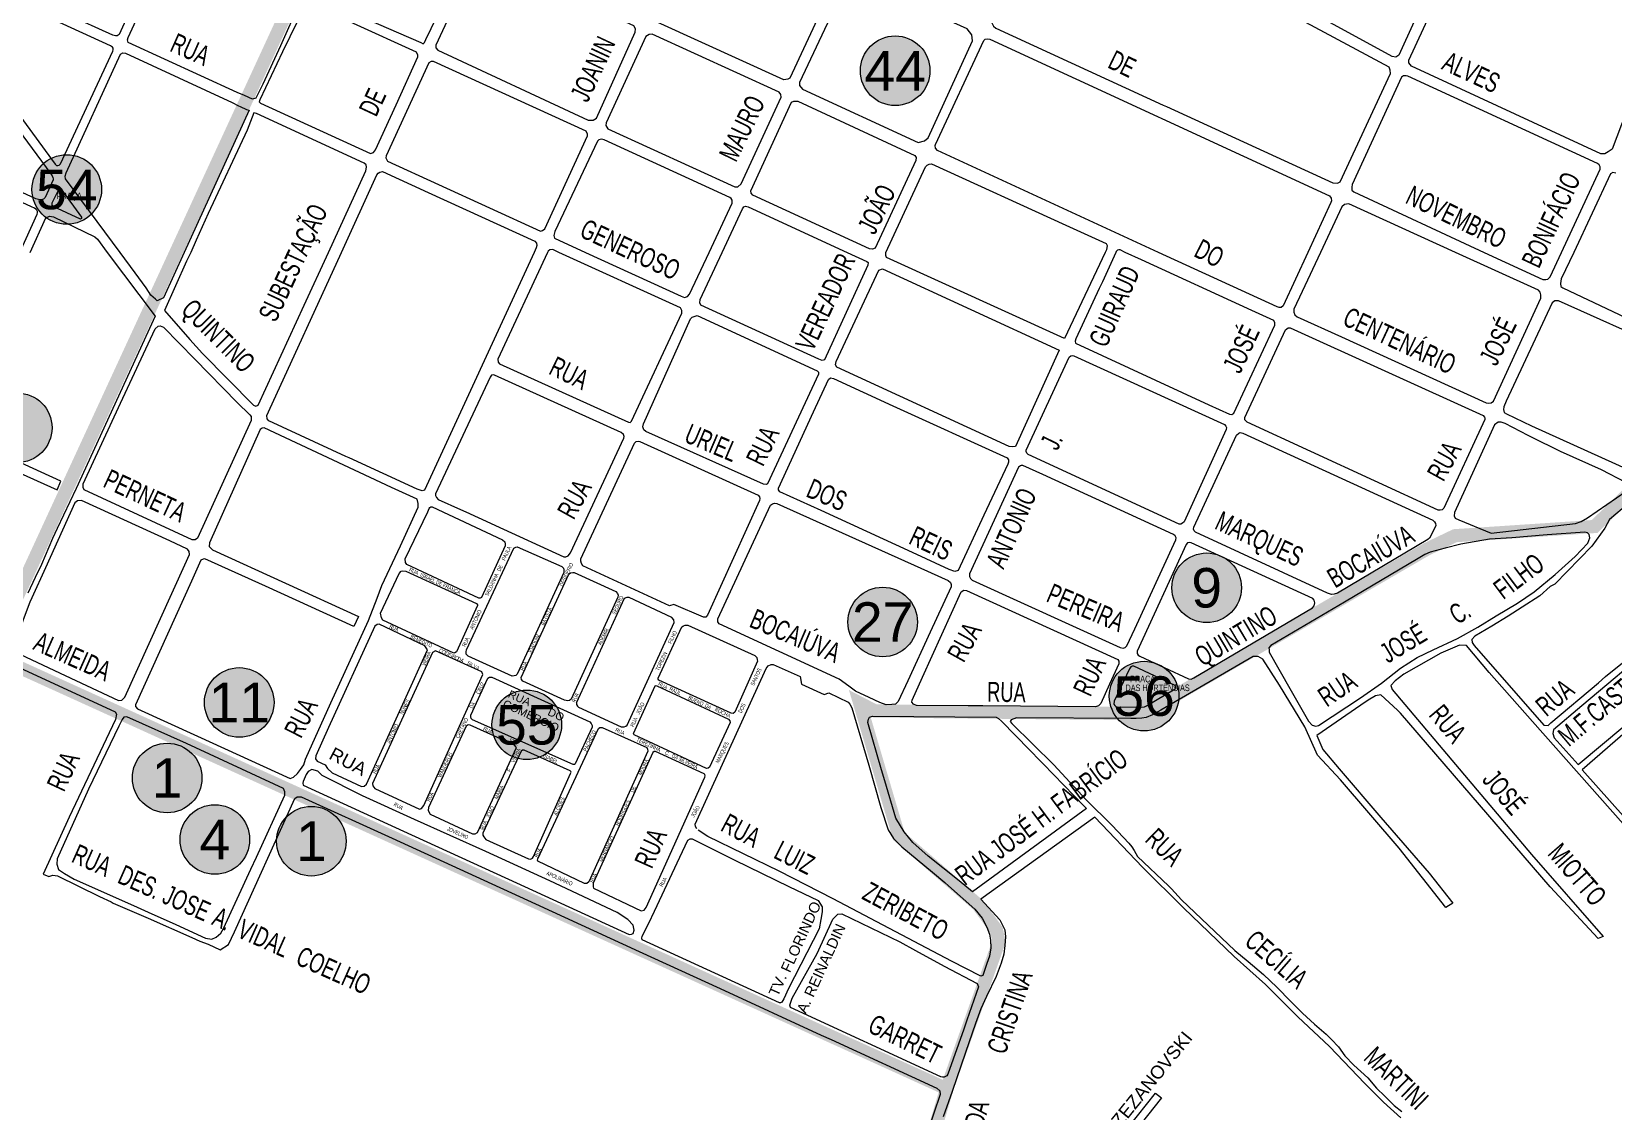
# Model space of a CAD drawing. Header units: millimetres. Extents: x 617885 to 663705, y 7172943 to 7234736.
# Drawn here: x 648214 to 649414, y 7182148 to 7182967 of the extents above; entities that cross this region are included whole.
import ezdxf
from ezdxf.enums import TextEntityAlignment as Align

# ---------------------------------------------------------------- set-up
doc = ezdxf.new("R2010")
doc.units = ezdxf.units.MM
for name, color, linetype in [('BAIRROS', 12, 'Continuous'), ('CMEI', 51, 'Continuous'), ('Equipamentos Públicos', 171, 'Continuous'), ('Escolas Municipais', 21, 'Continuous')]:
    doc.layers.add(name, color=color, linetype=linetype)
doc.layers.add('TOP_VIAS 10.000', color=7, linetype='Continuous', lineweight=9)
doc.layers.add('VIAS', color=7, linetype='Continuous', lineweight=5)
doc.styles.add('LDUP', font='LDUP.SHX')
doc.styles.get("Standard").update_dxf_attribs({"font": 'arial.ttf'})

msp = doc.modelspace()

# ---------------------------------------------------------------- hatches: boundary and pattern name
at = {"layer": 'CMEI', "true_color": 0xffff99}
h = msp.add_hatch(color=51, dxfattribs=at)
edge = h.paths.add_edge_path()
edge.add_arc((648202.9, 7182666.9), 26.4, 0, 360)
at = {"layer": 'Equipamentos Públicos', "true_color": 0xb3b3ff}
h = msp.add_hatch(color=151, dxfattribs=at)
edge = h.paths.add_edge_path()
edge.add_arc((648869.2, 7182937.8), 26.4, 0, 360)
h = msp.add_hatch(color=151, dxfattribs=at)
edge = h.paths.add_edge_path()
edge.add_arc((648240.5, 7182847.7), 26.4, 0, 360)
at = {"layer": 'Equipamentos Públicos', "true_color": 0xff0040}
h = msp.add_hatch(color=240, dxfattribs=at)
edge = h.paths.add_edge_path()
edge.add_arc((648859.7, 7182519.5), 26.4, 0, 360)
at = {"layer": 'Equipamentos Públicos', "true_color": 0xb3b3ff}
h = msp.add_hatch(color=151, dxfattribs=at)
edge = h.paths.add_edge_path()
edge.add_arc((648371.4, 7182458.5), 26.4, 0, 360)
h = msp.add_hatch(color=151, dxfattribs=at)
edge = h.paths.add_edge_path()
edge.add_arc((649058.1, 7182463.3), 26.4, 0, 360)
h = msp.add_hatch(color=151, dxfattribs=at)
edge = h.paths.add_edge_path()
edge.add_arc((648589.6, 7182441.5), 26.4, 0, 360)
at = {"layer": 'Equipamentos Públicos', "true_color": 0xff0040}
h = msp.add_hatch(color=240, dxfattribs=at)
edge = h.paths.add_edge_path()
edge.add_arc((648316.7, 7182401.2), 26.4, 0, 360)
h = msp.add_hatch(color=240, dxfattribs=at)
edge = h.paths.add_edge_path()
edge.add_arc((648352.9, 7182354.5), 26.4, 0, 360)
at = {"layer": 'Escolas Municipais'}
h = msp.add_hatch(color=21, dxfattribs=at)
edge = h.paths.add_edge_path()
edge.add_arc((649105.6, 7182545.5), 26.4, 0, 360)
h = msp.add_hatch(color=21, dxfattribs=at)
edge = h.paths.add_edge_path()
edge.add_arc((648426.1, 7182353.2), 26.4, 0, 360)

# ---------------------------------------------------------------- linework, layer by layer
at = {"layer": 'BAIRROS', "lineweight": 40, "ltscale": 0.3, "const_width": 10}
for points in [[(647338.6, 7183238.9), (647837.5, 7184326), (648625.4, 7184374.7), (648591.3, 7184288.4), (648446.9, 7183983), (648825.2, 7183808), (648825.2, 7183808), (648846.3, 7183787.4), (648932.3, 7183702.3), (648957.4, 7183675.6), (648789.6, 7183531.3), (648725.5, 7183477.1), (648609.8, 7183399.8), (648579.8, 7183378.7), (648494, 7183322.3), (648554.5, 7183300.8), (648182.7, 7182495), (647174.2, 7182961.9), (647236.6, 7183017.4), (647338.6, 7183238.9)], [(648825.2, 7183808), (648932.3, 7183702.3), (648957.4, 7183675.6), (648789.6, 7183531.3), (648725.5, 7183477.1), (648609.8, 7183399.8), (648579.8, 7183378.7), (648494, 7183322.3), (648554.5, 7183300.8), (648554.5, 7183300.8), (648554.5, 7183300.8), (648554.5, 7183300.8), (648182.7, 7182495.3)], [(647173.9, 7182962), (648182.4, 7182495.1), (648908.2, 7182165.4), (648881.7, 7182076.1)], [(648182.7, 7182495), (648908.2, 7182165.4), (648948, 7182277), (648946, 7182286), (648932, 7182305), (648872, 7182357), (648842.2, 7182458.1), (648854, 7182452), (649058, 7182450), (649272.3, 7182574.6), (649294, 7182585), (649400, 7182592), (649436, 7182627)], [(648882, 7182076), (648909, 7182167), (648948, 7182277), (648946, 7182286), (648932, 7182305), (648872, 7182357), (648842.2, 7182458.1), (648854, 7182452), (649058, 7182450), (649272.3, 7182574.6), (649294, 7182585), (649400, 7182592), (649436, 7182627)]]:
    msp.add_lwpolyline(points, dxfattribs=at)
at = {"layer": 'CMEI', "color": 7, "lineweight": 5}
msp.add_circle((648202.9, 7182666.9), 26.4, dxfattribs=at)
at = {"layer": 'Equipamentos Públicos', "color": 7, "lineweight": 5}
for centre in [(648869.2, 7182937.8), (648240.5, 7182847.7), (648859.7, 7182519.5), (648371.4, 7182458.5), (649058.1, 7182463.3), (648589.6, 7182441.5), (648316.7, 7182401.2), (648352.9, 7182354.5)]:
    msp.add_circle(centre, 26.4, dxfattribs=at)
at = {"layer": 'Escolas Municipais', "color": 7, "lineweight": 5}
for centre in [(649105.6, 7182545.5), (648426.1, 7182353.2)]:
    msp.add_circle(centre, 26.4, dxfattribs=at)
at = {"layer": 'VIAS', "color": 253, "ltscale": 0.3}
for points in [[(649342.7, 7183148.7), (649328.3, 7183117.5), (649311.9, 7183081.9), (649309.3, 7183075.7), (649288.8, 7183032), (649251.5, 7182949.6), (649249.2, 7182948.2), (649246.3, 7182948.7), (649196.9, 7182975.6), (649164.3, 7182993.1), (649162.9, 7182994.9), (649163, 7182998.5), (649222, 7183114.2), (649225.6, 7183121.4), (649260.1, 7183188.8), (649289.6, 7183172.4), (649342.7, 7183148.7)], [(649420.9, 7182605.3), (649411.4, 7182597.2), (649407.8, 7182590.7), (649397.8, 7182577.1), (649369.7, 7182548.2), (649366.3, 7182546.4), (649358.4, 7182539.4), (649345.1, 7182530.8), (649334.3, 7182523.9), (649321.9, 7182516.4), (649309, 7182508.9), (649306.9, 7182506.2), (649307.1, 7182503.9), (649308.6, 7182501.7), (649361.5, 7182441.3), (649364.7, 7182441), (649366.9, 7182442.9), (649402.9, 7182473.4), (649408.2, 7182478.2), (649442.8, 7182505.7)], [(649421.7, 7182366.5), (649352.9, 7182444), (649320.1, 7182481.2), (649302.7, 7182501.7), (649297.4, 7182502), (649283.4, 7182496), (649255.3, 7182480), (649248.6, 7182474.9), (649245.3, 7182471.4), (649246.3, 7182468.3), (649352.2, 7182343.2), (649406.4, 7182281), (649402.7, 7182279.3), (649366.2, 7182318.5), (649252.7, 7182450.4), (649250.3, 7182452.6), (649237.7, 7182464.2), (649233.6, 7182463.6), (649228.1, 7182460.2), (649222.7, 7182456.5), (649189.1, 7182433.3), (649193.7, 7182422.9), (649206.2, 7182408.1), (649237.7, 7182371.2), (649274.4, 7182329), (649292.4, 7182306.2), (649287, 7182302.8), (649251.8, 7182348), (649207.2, 7182399.7), (649189.8, 7182418.5), (649180.1, 7182439.9), (649160.9, 7182471.5), (649148.1, 7182491.4), (649144.7, 7182493.4), (649140.8, 7182493.4), (649070.9, 7182452.7), (649064.6, 7182449.2), (649059.8, 7182447.1), (649056.3, 7182446.6), (649052.2, 7182446.2), (649048.1, 7182446.2), (648961.2, 7182446.7), (648957.2, 7182445.4), (648956.5, 7182444.1), (648957.7, 7182442.5), (648989.6, 7182411.2), (649014.2, 7182384.6), (649033.8, 7182365.2), (649046.6, 7182351.8), (649048.8, 7182349), (649050.6, 7182346.1), (649053, 7182341.7), (649076.6, 7182319.3), (649078.9, 7182317), (649086.6, 7182308.8), (649127, 7182270.3), (649137, 7182262), (649148.7, 7182252.1), (649158.9, 7182242.5), (649169.4, 7182231.5), (649178.3, 7182222.8), (649187.5, 7182214.5), (649196.2, 7182206.8), (649200.4, 7182202.8), (649205.7, 7182197.2), (649210.4, 7182190.3), (649217.2, 7182183.3), (649227.8, 7182173.7), (649234.4, 7182165.7), (649240.9, 7182159.8), (649248, 7182152.7), (649253.7, 7182148.2)], [(649445.6, 7182502.5), (649390.3, 7182455.9), (649368.9, 7182437.7), (649368.2, 7182435), (649369.4, 7182431.7), (649387.6, 7182411.3), (649422.9, 7182440.9)], [(648201, 7182486.6), (648277.2, 7182451.3), (648278.2, 7182449.5), (648277.5, 7182445.6), (648242.4, 7182371.5), (648222.6, 7182328.2), (648226.9, 7182326.4), (648229.8, 7182327.5), (648233.4, 7182327), (648265.4, 7182311.3), (648274.1, 7182307.3), (648275.7, 7182306.3), (648302.3, 7182294.9), (648335.5, 7182280.1), (648341.5, 7182277.3), (648347.9, 7182275), (648357, 7182270.8), (648363.3, 7182274.8), (648363.3, 7182274.8), (648363.3, 7182274.8), (648365.5, 7182279.7), (648367.8, 7182284.5), (648413.6, 7182385.5), (648415.3, 7182386.8), (648418.5, 7182387), (648487.4, 7182355.4), (648596.3, 7182305.7), (648675, 7182269.5), (648736.3, 7182241.4), (648813.1, 7182206), (648820.5, 7182202.8), (648900.8, 7182165.9), (648903.1, 7182163.7), (648903.3, 7182161.1), (648893.7, 7182132.7)], [(649425.3, 7182437.4), (649390.5, 7182407.4), (649434, 7182358.6)], [(649252.9, 7182143.2), (649239.7, 7182155.3), (649225.7, 7182169.3), (649198.7, 7182197.5), (649174.9, 7182219.9), (649150.3, 7182244.6), (649126.5, 7182265.8), (649087.9, 7182302.6), (649056.9, 7182333.4), (649020.7, 7182371.4), (648934.2, 7182309.2), (648948.6, 7182293.5), (648952.3, 7182286), (648952.8, 7182280.7), (648952.3, 7182274.2), (648951.6, 7182267.4), (648949.7, 7182260.6), (648945.8, 7182250.5), (648938.5, 7182235.3), (648934.2, 7182226.1), (648930.1, 7182214.8), (648922.6, 7182192.9), (648912.5, 7182163.4), (648905.6, 7182144.2)], [(649025.9, 7182110.5), (649066.7, 7182162.1), (649071.4, 7182158.4), (649045.3, 7182125.5)]]:
    msp.add_lwpolyline(points, dxfattribs=at)
at = {"layer": 'VIAS', "color": 253}
for points in [[(648311.7, 7183039.4), (648312.2, 7183038), (648312.2, 7183036.3), (648311.4, 7183033.8), (648280.2, 7182965.2), (648278.8, 7182964.3), (648277.4, 7182964.3), (648275.4, 7182964.9), (648240.8, 7182980.5), (648233.6, 7182983.7), (648200, 7182998.9), (648178.2, 7183008.7), (648177.7, 7183009.5), (648177.7, 7183010.3), (648177.9, 7183011.2), (648200, 7183059.6), (648211.3, 7183084.6), (648212.2, 7183085.1), (648213.3, 7183085.1), (648214.4, 7183084.8), (648309.4, 7183041.1)], [(649217.4, 7182845.9), (649316.3, 7182800), (649360.8, 7182779.4), (649362.9, 7182779.3), (649364.4, 7182779.7), (649366.2, 7182781.4), (649374.8, 7182800), (649404.2, 7182863.2), (649404.2, 7182865), (649403.5, 7182866.3), (649402.3, 7182867.5), (649258.3, 7182933.8), (649257, 7182933.9), (649254.9, 7182933.9), (649253.4, 7182933), (649216, 7182851.6), (649215.8, 7182849.4), (649215.8, 7182847.2)], [(648610.7, 7182810.8), (648634.3, 7182800), (648706.9, 7182766.8), (648709.4, 7182765.7), (648711.6, 7182766.5), (648713.1, 7182768.3), (648728, 7182800), (648745.4, 7182837.2), (648745.4, 7182839.5), (648744.8, 7182840.8), (648743.7, 7182841.5), (648648.4, 7182885.5), (648646.2, 7182885.9), (648644.3, 7182885.5), (648643.3, 7182884.4), (648611, 7182815.7), (648610.1, 7182812.8)], [(648813.7, 7182717.9), (648811.3, 7182718.9), (648721.8, 7182760), (648720.9, 7182761.6), (648721.3, 7182764.3), (648737.9, 7182800), (648753.2, 7182833.1), (648754.3, 7182834.6), (648755.6, 7182835.1), (648757.7, 7182834.5), (648832.7, 7182800), (648847.7, 7182793.1), (648848.6, 7182792.3), (648848.4, 7182790.2), (648815.6, 7182718.5)], [(648567.8, 7182716.6), (648569, 7182715.5), (648666.7, 7182671.2), (648668, 7182671), (648669.2, 7182671.8), (648707.2, 7182753.8), (648707.3, 7182755.9), (648706.2, 7182757.8), (648614, 7182800), (648609.5, 7182802.1), (648607, 7182801.8), (648605.8, 7182800.9), (648605.4, 7182800), (648567.7, 7182719)], [(649107.2, 7182684.4), (649122.8, 7182677.2), (649124.6, 7182677), (649126.1, 7182678), (649157.2, 7182744.8), (649157.4, 7182746.6), (649156.5, 7182748.2), (649139.9, 7182755.9), (649056.2, 7182794.3), (649043.8, 7182800), (649040, 7182801.8), (649039, 7182801.9), (649037.8, 7182801.7), (649036.9, 7182800.7), (649036.6, 7182800), (649026.5, 7182777.7), (649024.1, 7182772.5), (649006.3, 7182734.3), (649005.7, 7182732.6), (649006, 7182731)], [(648252.9, 7182624.4), (648281.3, 7182685.6), (648307.7, 7182741.9), (648309.9, 7182744), (648311.4, 7182744.2), (648313.8, 7182743.3), (648337.6, 7182718.9), (648369.9, 7182686.1), (648379.5, 7182676.6), (648380.5, 7182675.4), (648380.4, 7182672.5), (648339.6, 7182583.2), (648337.9, 7182582), (648335.6, 7182582), (648253.8, 7182619.7), (648253, 7182621.5)], [(648715.2, 7182750.9), (648716.7, 7182751.3), (648718.8, 7182752), (648809.9, 7182710.2), (648810.9, 7182709), (648810.9, 7182707.6), (648772.2, 7182624.3), (648771.2, 7182623.8), (648769.2, 7182624.2), (648680, 7182664.2), (648678.4, 7182665.3), (648677.7, 7182667.6), (648678.2, 7182669.8), (648713.9, 7182749.5)], [(649136.3, 7182671.2), (649134.5, 7182672.9), (649134.5, 7182674.8), (649165.4, 7182741.3), (649167.4, 7182742.7), (649168.9, 7182742.7), (649315.5, 7182676.3), (649316.4, 7182675), (649316.8, 7182674.2), (649316.8, 7182673.1), (649285.5, 7182605.8), (649284.4, 7182604.7), (649282.8, 7182604.3), (649281.4, 7182604.4)], [(649119.1, 7182669.4), (649120.2, 7182668.2), (649120.6, 7182667.1), (649120.5, 7182665.6), (649088.5, 7182595.5), (649087.3, 7182594.5), (649085.9, 7182593.7), (649084.6, 7182593.8), (648970, 7182646.7), (648969.2, 7182647.6), (648968.6, 7182648.8), (648968.6, 7182650), (649001.2, 7182720.4), (649002.4, 7182721.6), (649003.7, 7182721.7), (649004.8, 7182721.5)], [(648543.3, 7182603), (648562.1, 7182594.4), (648565.8, 7182592.7), (648617.7, 7182569), (648619.3, 7182568.9), (648621, 7182569.7), (648622.8, 7182572), (648663.3, 7182659), (648663.6, 7182660.2), (648662.9, 7182661.9), (648661.2, 7182663.4), (648565, 7182706.9), (648564.1, 7182707), (648562.9, 7182706.7), (648561.8, 7182705.3), (648520.4, 7182616.9), (648520.3, 7182615.4), (648521, 7182613.9), (648522.3, 7182612.6), (648539.4, 7182604.8)], [(648818.5, 7182703.5), (648820.2, 7182704.7), (648822.4, 7182704.2), (648867.5, 7182683.6), (648954.2, 7182644.1), (648955.2, 7182642.5), (648955.3, 7182640.8), (648954.6, 7182639.4), (648936.6, 7182600.6), (648917.1, 7182558.5), (648914.4, 7182557.8), (648910.2, 7182559.4), (648882.4, 7182572.2), (648813.1, 7182604.1), (648781.7, 7182618.3), (648780.7, 7182619.7), (648780.7, 7182621), (648807.2, 7182678.9)], [(648412.6, 7182401.8), (648415.5, 7182404.5), (648418, 7182407.7), (648420.5, 7182411.2), (648421.6, 7182415.5), (648441, 7182458.1), (648469.6, 7182520.7), (648476.1, 7182537.6), (648479.5, 7182547.2), (648493.7, 7182577.2), (648507.2, 7182606.7), (648507.3, 7182609.4), (648506.3, 7182612.7), (648487, 7182621.7), (648390.3, 7182666.9), (648388.8, 7182666.7), (648387.2, 7182665.6), (648348.7, 7182579.6), (648348.6, 7182576.9), (648351.1, 7182574.2), (648461.9, 7182523.6), (648458.3, 7182516), (648391.3, 7182546.6), (648345.4, 7182567.5), (648344, 7182567.3), (648342.3, 7182566.4), (648335.1, 7182550.6), (648292.6, 7182456.7), (648292.6, 7182455.3), (648294.1, 7182453.6), (648339.7, 7182432.9), (648410.1, 7182400.8)], [(649097.1, 7182587.8), (649096, 7182588.8), (649095.7, 7182590), (649095.9, 7182591.6), (649128.2, 7182661.4), (649129.9, 7182662.9), (649131.1, 7182663.2), (649133.1, 7182662.9), (649277.2, 7182596.7), (649278.6, 7182595.5), (649279.3, 7182594.3), (649279.4, 7182592.8), (649275.8, 7182585), (649274.7, 7182583.2), (649273.4, 7182582.2), (649204.8, 7182541.3), (649202.3, 7182540.6), (649200.4, 7182540.5), (649197.4, 7182541.3)], [(649326.8, 7182671.1), (649324.1, 7182669.2), (649308.6, 7182635.3), (649293.6, 7182602.7), (649293.4, 7182600), (649294.3, 7182598.4), (649297, 7182597), (649321.4, 7182587), (649385.5, 7182594.3), (649389.8, 7182595.8), (649394.6, 7182598.5), (649424, 7182618.9), (649425, 7182621.5), (649424.9, 7182623.6), (649423.6, 7182625.4), (649405.3, 7182634.9), (649374, 7182648.8), (649352.2, 7182659.7), (649349.5, 7182661), (649332.1, 7182670.1), (649329, 7182671.1)], [(648765.1, 7182615.8), (648766.3, 7182614.5), (648766.6, 7182613.2), (648766.2, 7182611.8), (648726.7, 7182524.8), (648725.5, 7182523.2), (648723.7, 7182523.2), (648701.3, 7182532.8), (648697.9, 7182531.7), (648632.1, 7182562.1), (648631.1, 7182564), (648630.6, 7182565.6), (648630.7, 7182567.4), (648671.3, 7182655.2), (648672.6, 7182656.4), (648674.1, 7182656.7), (648675.5, 7182656.6)], [(648925.5, 7182556), (648925.5, 7182554), (648926.3, 7182552.5), (648927.7, 7182551.3), (649003.7, 7182516.7), (649039.9, 7182500.2), (649042.1, 7182499.8), (649043.8, 7182500.2), (649045.1, 7182501.4), (649051, 7182514.3), (649082.2, 7182582), (649082.4, 7182583.3), (649081.7, 7182584.8), (649080.4, 7182585.9), (648981.2, 7182631.5), (648966.2, 7182638.4), (648964.8, 7182638.3), (648964.2, 7182638.1), (648962.9, 7182637), (648944.3, 7182596.8)], [(648282.2, 7182460.3), (648284.5, 7182462.6), (648330.1, 7182562.8), (648333.7, 7182570.8), (648333.4, 7182573), (648332, 7182574.9), (648318.7, 7182581), (648251.6, 7182611.8), (648248.6, 7182611.4), (648246.7, 7182609.9), (648224.3, 7182560.7), (648214, 7182537.8), (648212.5, 7182534.5), (648209, 7182525.3), (648205.3, 7182515.7), (648203, 7182506.1), (648201.4, 7182500.8), (648201.1, 7182498.8), (648201.1, 7182497), (648239.4, 7182478.9), (648279.8, 7182460)], [(648497.5, 7182564.7), (648497.4, 7182567.4), (648514.5, 7182603.1), (648515.6, 7182605.6), (648516, 7182606.3), (648516.9, 7182606.8), (648517.8, 7182606.8), (648571.1, 7182582), (648572.9, 7182580.3), (648573.3, 7182578.5), (648573.3, 7182577.2), (648555.3, 7182538.1), (648554.2, 7182537.5), (648553.1, 7182537.7), (648498.6, 7182563.1)], [(648909.3, 7182551.1), (648911.1, 7182549.5), (648911.7, 7182547.9), (648911.7, 7182546.2), (648895.8, 7182511.8), (648878.8, 7182474.9), (648871.5, 7182459.2), (648869.5, 7182457.2), (648866.6, 7182456.9), (648862.3, 7182456.8), (648857.6, 7182458.5), (648849.4, 7182462.2), (648839.1, 7182467.1), (648833.9, 7182470.9), (648826.8, 7182476.1), (648735.7, 7182518.1), (648734.7, 7182519.7), (648734.6, 7182521.9), (648774.5, 7182608.1), (648776, 7182609.3), (648777.5, 7182609.7), (648779.3, 7182609.4), (648888.7, 7182560.3)], [(649168.8, 7182469.2), (649182.9, 7182444.3), (649185.7, 7182441.2), (649188.4, 7182440.6), (649190.5, 7182441), (649222.3, 7182461.9), (649238.2, 7182473.1), (649252.7, 7182484.5), (649265.3, 7182492.6), (649277.4, 7182498.5), (649296, 7182507), (649311.4, 7182515.7), (649325.2, 7182524.3), (649341.5, 7182533.9), (649354.1, 7182542.3), (649370.1, 7182555.5), (649385.2, 7182569.2), (649394.8, 7182579.3), (649396.4, 7182583.3), (649395.9, 7182585.8), (649394.6, 7182587.2), (649392.7, 7182587.6), (649364.1, 7182585.7), (649337.3, 7182583.5), (649320.2, 7182582.3), (649298.6, 7182578.5), (649286.7, 7182575.6), (649275.1, 7182572.4), (649271.1, 7182570.8), (649266.2, 7182567.7), (649210.2, 7182534.5), (649154.2, 7182501.8), (649152.8, 7182500), (649152.9, 7182498.7), (649153.1, 7182496.7)], [(648582.3, 7182479.9), (648581.2, 7182479), (648580, 7182478.6), (648578.5, 7182478.5), (648545.2, 7182493.7), (648543.7, 7182495.2), (648543.6, 7182496.8), (648543.9, 7182498.3), (648579.7, 7182575.5), (648581.2, 7182576.4), (648582.3, 7182576.6), (648616.3, 7182561.7), (648617.4, 7182560.3), (648617.7, 7182559.1), (648617.8, 7182557.1)], [(649186, 7182530.3), (649187.2, 7182531.8), (649187.7, 7182534.1), (649187.1, 7182536.2), (649186.2, 7182537.4), (649093.8, 7182579.7), (649092.6, 7182579.8), (649091, 7182579.6), (649090.1, 7182578.3), (649052.8, 7182497.4), (649052.8, 7182495.7), (649053.5, 7182494.4), (649054.8, 7182493.5), (649091.7, 7182476.4), (649093.8, 7182476.2), (649095.9, 7182477.1)], [(648479.4, 7182522.8), (648478.7, 7182526.2), (648492.7, 7182556.4), (648494.2, 7182558), (648495.5, 7182558.3), (648497.8, 7182558.1), (648551.5, 7182533.5), (648552.2, 7182532.5), (648552.2, 7182532.1), (648536.4, 7182496.8), (648535, 7182496.1), (648534.3, 7182496), (648480.4, 7182521)], [(648623.4, 7182461.1), (648622.1, 7182460), (648620.7, 7182459.7), (648618.2, 7182460.1), (648586.6, 7182474.7), (648585.7, 7182475.8), (648585.4, 7182477.5), (648621.6, 7182555.8), (648622.9, 7182556.9), (648624.5, 7182557.1), (648625.5, 7182557), (648657.2, 7182542.6), (648658.4, 7182541.1), (648658.9, 7182539.9), (648658.8, 7182538.3)], [(648885.3, 7182456.2), (648883.1, 7182457.2), (648881.9, 7182458.6), (648882.1, 7182460.3), (648889.9, 7182477.6), (648919.4, 7182542.4), (648921.2, 7182543.8), (648923.3, 7182543.5), (649038.2, 7182491.1), (649038.9, 7182489.7), (649038.9, 7182487.9), (649031.9, 7182472.4), (649025.2, 7182457.8), (649023.4, 7182455.8), (649021.3, 7182455.2), (648935.8, 7182455.8), (648924.5, 7182455.9)], [(648627.4, 7182458.5), (648627.4, 7182456.9), (648628.2, 7182455.7), (648628.9, 7182455), (648661.2, 7182440), (648663.4, 7182439.9), (648664.7, 7182440.5), (648665.7, 7182441.3), (648701.5, 7182519.2), (648701.1, 7182521.3), (648699.7, 7182523), (648667.3, 7182538), (648665.5, 7182538.1), (648663.6, 7182537.3)], [(648476.1, 7182517.6), (648474.4, 7182516.4), (648439.2, 7182439.5), (648429.4, 7182418.1), (648429.3, 7182415.8), (648430.6, 7182414), (648436.6, 7182411.2), (648438.4, 7182408.5), (648441.9, 7182405), (648464.2, 7182394.6), (648466.3, 7182395), (648468, 7182396.6), (648496.9, 7182460), (648514.3, 7182498.3), (648512.2, 7182501.5), (648477.6, 7182517.9)], [(648762.8, 7182494.2), (648764.2, 7182492.7), (648764.5, 7182490.9), (648764.6, 7182489.7), (648747.6, 7182451.2), (648746.2, 7182450.2), (648744.6, 7182450.4), (648689.9, 7182475.5), (648689.3, 7182476.2), (648689.3, 7182477), (648707.4, 7182515.8), (648708.5, 7182516.7), (648709.7, 7182517.2), (648711.8, 7182517.1)], [(648472.7, 7182395.2), (648474.3, 7182393.1), (648508.2, 7182377.6), (648509.8, 7182378.1), (648511.4, 7182380.3), (648536.4, 7182435.4), (648556.3, 7182479.8), (648555.6, 7182481.7), (648520.4, 7182497.7), (648518, 7182496.5), (648472.6, 7182397.1)], [(649056.3, 7182454.8), (649058.4, 7182455.2), (649060, 7182455.9), (649081.7, 7182468.8), (649082.3, 7182469.8), (649082.2, 7182470.9), (649081.7, 7182471.4), (649050.4, 7182485.9), (649049.1, 7182486), (649048, 7182485.5), (649047.1, 7182484.1), (649035.3, 7182459.5), (649035.2, 7182457.3), (649035.8, 7182456.1), (649036.6, 7182455.5), (649037.4, 7182455.1)], [(648637.5, 7182443.8), (648638.6, 7182442.6), (648639.2, 7182441.1), (648639.3, 7182439.8), (648626.4, 7182412), (648625.8, 7182411.3), (648624.7, 7182411.3), (648548.5, 7182445.3), (648547.5, 7182446.3), (648547.1, 7182447.5), (648547.2, 7182448.8), (648560, 7182476.9), (648561.3, 7182477.8), (648563.1, 7182477.8)], [(648742.7, 7182445.9), (648743.6, 7182444.5), (648743.9, 7182443.2), (648728.3, 7182409.3), (648727.2, 7182408.6), (648725.9, 7182408.5), (648671.2, 7182434), (648670.7, 7182435), (648687.1, 7182471), (648687.7, 7182471.3), (648688.2, 7182471.1)], [(648283.9, 7182447.2), (648282.6, 7182445.6), (648280.1, 7182440.5), (648257, 7182392.8), (648233.2, 7182339.8), (648233, 7182335.9), (648234.1, 7182331.8), (648238.8, 7182328.8), (648246.1, 7182324.5), (648291.1, 7182304.4), (648302.4, 7182299.3), (648323.3, 7182290), (648345.8, 7182279.6), (648350.5, 7182279), (648354, 7182280.3), (648357.5, 7182283.4), (648359.5, 7182286.9), (648380.2, 7182332), (648384.5, 7182341.2), (648406, 7182388.2), (648405.9, 7182390.6), (648404.9, 7182393.3), (648331.3, 7182427.3), (648286.1, 7182447.7)], [(648514.8, 7182376.4), (648516.3, 7182373.6), (648548.5, 7182358.9), (648550.5, 7182358.8), (648552.2, 7182359.7), (648581.8, 7182424.2), (648580.4, 7182426), (648546.7, 7182441.3), (648545.2, 7182441.4), (648543.5, 7182440.5), (648514.9, 7182378.7)], [(648635.2, 7182321), (648633.4, 7182321), (648598, 7182338), (648597.7, 7182338.9), (648598, 7182339.9), (648644.1, 7182438.8), (648645.1, 7182439.6), (648646.8, 7182439.6), (648680.8, 7182424.3), (648681.3, 7182423), (648681.4, 7182421.5), (648636.7, 7182322.3)], [(648556.2, 7182357.8), (648556.9, 7182356.6), (648558.5, 7182354.5), (648591, 7182339.9), (648592.5, 7182339.6), (648593.9, 7182340.4), (648594.8, 7182341.6), (648622.9, 7182404.5), (648623.2, 7182405.5), (648623, 7182406.2), (648622.5, 7182406.7), (648587.7, 7182422.2), (648586.3, 7182422.2), (648585.4, 7182421.6), (648556.3, 7182359.2)], [(648639.9, 7182320.1), (648639.9, 7182318.7), (648640.2, 7182317.6), (648676.3, 7182300.3), (648678.6, 7182300.9), (648680.3, 7182302.8), (648724.7, 7182401.7), (648725.1, 7182402.8), (648724.8, 7182403.8), (648724.3, 7182404.4), (648687.2, 7182421.2), (648686.2, 7182421.2), (648685.3, 7182420.5), (648640.1, 7182321.3)], [(648671.2, 7182285.7), (648670.4, 7182289.6), (648666.2, 7182293.9), (648658.1, 7182299), (648607, 7182323.2), (648558.5, 7182345.3), (648504.5, 7182369.8), (648464.9, 7182387.7), (648434.3, 7182403), (648431, 7182406.3), (648426.4, 7182407.5), (648423.6, 7182406), (648422.3, 7182403.7), (648419.8, 7182398.6), (648419.6, 7182397.3), (648419.9, 7182395.8), (648502.2, 7182358.1), (648575.8, 7182324.4), (648667.2, 7182282.4), (648669.1, 7182282.6), (648670.3, 7182283.3)], [(648784.7, 7182233.7), (648783.1, 7182231.2), (648782.2, 7182230.6), (648781.4, 7182230.6), (648677.2, 7182278.3), (648676.9, 7182279.7), (648677.2, 7182281.1), (648682.2, 7182291), (648686.6, 7182300), (648705.8, 7182341.1), (648711.8, 7182354), (648713.5, 7182355.1), (648715.1, 7182355), (648747.6, 7182338.7), (648788.4, 7182318.9), (648810.7, 7182308.1), (648813.7, 7182303.5), (648813.8, 7182299.5), (648812.9, 7182293.8), (648811.4, 7182286.8), (648788.2, 7182241.4)], [(648932.5, 7182242.7), (648923.6, 7182217.4), (648921.2, 7182210.7), (648909.1, 7182176.5), (648908.3, 7182175.2), (648907.4, 7182174.7), (648906.5, 7182174.2), (648905.1, 7182174.1), (648903.9, 7182174.3), (648789.8, 7182227), (648789.3, 7182228.9), (648791, 7182234), (648810, 7182268), (648821.9, 7182294), (648825.6, 7182297.8), (648828.8, 7182298.2), (648872.8, 7182276.9), (648884.7, 7182270.4), (648906.4, 7182258.5), (648931.5, 7182245.2)]]:
    msp.add_lwpolyline(points, close=True, dxfattribs=at)
at = {"layer": 'VIAS', "color": 253, "flags": 128}
for points in [[(648943.4, 7182977.2), (648942.5, 7182974.2), (648943.7, 7182971.5), (648945.6, 7182970.1), (649072.7, 7182911.7), (649075, 7182910.7), (649201.3, 7182852.7), (649204.9, 7182852.4), (649206.9, 7182853.5), (649245, 7182935.6), (649244.9, 7182938.3), (649244, 7182940.4), (648994.9, 7183074.2), (648992.2, 7183075.1), (648989.7, 7183074.7), (648988.2, 7183073)], [(648824.7, 7183015.1), (648825.7, 7183013.1), (648825.6, 7183010.5), (648789.2, 7182932.2), (648787.7, 7182931.5), (648784.7, 7182930.8), (648688.6, 7182974.6), (648687.5, 7182977), (648687.7, 7182980.9), (648723.6, 7183058), (648724.7, 7183059), (648726.8, 7183059.6)], [(648390.6, 7183004.6), (648405.7, 7182997.7), (648411.6, 7182995.1), (648417, 7182992.5), (648417.5, 7182991.2), (648417.2, 7182989.2), (648402.7, 7182956.8), (648389.2, 7182927.5), (648383.9, 7182917.1), (648381.5, 7182916.2), (648375.4, 7182919.1), (648369.8, 7182921.3), (648287, 7182959.3), (648286.5, 7182961.2), (648287.2, 7182963), (648319.8, 7183034), (648321, 7183035), (648324.3, 7183035.2)], [(648555.9, 7183024.7), (648553.2, 7183025), (648551.2, 7183023.3), (648520.5, 7182957.1), (648520.6, 7182955.3), (648522, 7182953.3), (648636.3, 7182900.3), (648640, 7182900.2), (648642.4, 7182901.9), (648671.9, 7182967), (648672.1, 7182969.7), (648670.9, 7182971.9)], [(649378, 7182994.5), (649439, 7182968.1), (649444.7, 7182963.4), (649446.7, 7182958.1), (649427.5, 7182915.7), (649413.3, 7182878.3), (649410.4, 7182876.3), (649407.8, 7182874.8), (649404.8, 7182874.8), (649261.1, 7182941.2), (649259.1, 7182943.8), (649259.1, 7182945.7), (649297.2, 7183028.5), (649299.6, 7183029.6), (649301.5, 7183029.5)], [(648927.8, 7182960.5), (648927.4, 7182965), (648923.9, 7182969.6), (648840, 7183007.5), (648836.4, 7183007.8), (648832.5, 7183005.2), (648796.7, 7182928.9), (648796.5, 7182926.6), (648798.8, 7182923.9), (648886.7, 7182883.4), (648891.4, 7182884.5), (648894.2, 7182887)], [(648423.1, 7182988.7), (648420.7, 7182985.9), (648404.3, 7182952.1), (648387, 7182915.8), (648386.6, 7182914.3), (648386.9, 7182913.6), (648387.4, 7182913.2), (648471.1, 7182874.9), (648473.4, 7182875.7), (648474.9, 7182877.7), (648490.4, 7182911.9), (648507, 7182948.3), (648507, 7182949.7), (648505.8, 7182951.8), (648458.2, 7182973.6), (648424.6, 7182989.1)], [(648684.8, 7182965.5), (648682.6, 7182965.3), (648679.9, 7182963.8), (648649.9, 7182898.3), (648649.7, 7182896.2), (648651.2, 7182893.7), (648747.4, 7182849.6), (648749.9, 7182849.7), (648752.3, 7182852.1), (648782.6, 7182917.8), (648782.4, 7182919.8), (648781.1, 7182921.5)], [(648901.2, 7182877.2), (648899.8, 7182879), (648899.5, 7182881), (648899.8, 7182881.9), (648936.4, 7182960.7), (648937.6, 7182961.8), (648939.1, 7182962.1), (648941, 7182961.7), (649198.8, 7182843), (649200.2, 7182841.2), (649200.3, 7182839), (649199.9, 7182837.8), (649182.4, 7182800), (649163.6, 7182759.3), (649162.2, 7182758.2), (649160.6, 7182758.2), (649159, 7182758.6), (649069, 7182800)], [(648283, 7182951.3), (648285.1, 7182951.1), (648366, 7182913.6), (648370.9, 7182911.3), (648372.2, 7182910.7), (648377, 7182908.5), (648379, 7182907.9), (648329.7, 7182800), (648314, 7182765.6), (648309.2, 7182763.2), (648307.8, 7182764.6), (648304.3, 7182767.4), (648300.8, 7182773), (648292.3, 7182784.5), (648280.9, 7182800), (648239.6, 7182855.8), (648239.4, 7182857.7), (648240, 7182860.3), (648281.4, 7182950.5)], [(648482.8, 7182873.3), (648482.7, 7182871.6), (648483.8, 7182869.1), (648600.1, 7182816), (648601.6, 7182816.5), (648603.4, 7182817.9), (648635.8, 7182888.3), (648635.8, 7182889.6), (648634.6, 7182892), (648518.7, 7182944.9), (648517, 7182944.8), (648515.3, 7182943.9)], [(648790.6, 7182914), (648792.2, 7182914.8), (648795.2, 7182914.6), (648884, 7182873.4), (648885.1, 7182871.9), (648884.9, 7182869.8), (648854.1, 7182803.2), (648852.1, 7182802.4), (648849.6, 7182802.8), (648761.2, 7182843.4), (648759.9, 7182844.8), (648759.6, 7182846.6)], [(648384.1, 7182683.3), (648385.8, 7182684), (648420.7, 7182760), (648439.1, 7182800), (648467.5, 7182861.9), (648468, 7182864.6), (648467.7, 7182866.5), (648466.2, 7182867.7), (648384.4, 7182905.4), (648382.4, 7182905.8), (648377.3, 7182892.8), (648347.8, 7182829.4), (648338.8, 7182809.3), (648334.6, 7182800), (648331.4, 7182793.3), (648314.6, 7182755.9), (648334, 7182734), (648343.6, 7182723.2), (648382.2, 7182684.1)], [(648393.9, 7182672.1), (648392.6, 7182673.8), (648392.4, 7182676.1), (648393.7, 7182679.1), (648449, 7182800), (648475.9, 7182858.8), (648476.8, 7182860), (648478, 7182860.8), (648480, 7182861.4), (648514.7, 7182845.4), (648595.8, 7182808.4), (648597, 7182806.9), (648597.2, 7182805.2), (648596.8, 7182803.4), (648595.3, 7182800), (648511.9, 7182619.5), (648510.1, 7182619.1), (648506.4, 7182620.2), (648454.7, 7182644), (648452.2, 7182645.2)], [(648229.4, 7182835.8), (648229.3, 7182837.5), (648233.6, 7182846.1), (648234.9, 7182848.1), (648236.7, 7182847.3), (648251.7, 7182826.8), (648251.7, 7182825.7), (648250.8, 7182825.3), (648230.3, 7182834.8)], [(649172.5, 7182752.6), (649174.3, 7182751.2), (649207.8, 7182735.9), (649317.7, 7182685.8), (649319.8, 7182685.5), (649321.6, 7182685.8), (649323.2, 7182687.2), (649359.2, 7182765.2), (649359.1, 7182767.7), (649358.7, 7182769.9), (649357.5, 7182771.3), (649294.4, 7182800), (649213.5, 7182836.8), (649211.7, 7182836.6), (649210.1, 7182836.2), (649208.1, 7182834.6), (649191.9, 7182800), (649178, 7182770.3), (649171.7, 7182756.9), (649171.8, 7182754.5)]]:
    msp.add_lwpolyline(points, close=True, dxfattribs=at)
at = {"layer": 'VIAS', "color": 253}
for points in [[(648200, 7182910.1), (648231.8, 7182866.8), (648232.8, 7182866), (648233.8, 7182865.8), (648234.7, 7182866.1), (648235.8, 7182867.2), (648263.8, 7182927.7), (648275.4, 7182952.6), (648275.8, 7182953.7), (648275.8, 7182954.9), (648275.1, 7182955.8), (648273.7, 7182956.6), (648214.1, 7182983.9), (648200, 7182990.4)], [(648200, 7182898.1), (648228.3, 7182859.6), (648229.3, 7182858), (648230, 7182856.8), (648230.1, 7182855.8), (648230.1, 7182855.1), (648224, 7182841.5), (648222.9, 7182840.4), (648221.4, 7182839.9), (648220, 7182839.9), (648216.9, 7182840.6), (648200, 7182848.5)], [(648204.8, 7182800), (648218, 7182828.9), (648218.3, 7182830), (648218.3, 7182831.1), (648217.8, 7182831.9), (648217, 7182832.8), (648216, 7182833.5), (648213.8, 7182834.5), (648200, 7182840.8), (648199.8, 7182840.9), (648120.7, 7182877), (648119.2, 7182877.7), (648117.8, 7182877.7), (648116.6, 7182877), (648115.2, 7182875.1), (648083.7, 7182807.2), (648080.4, 7182800)], [(648997.8, 7182734.7), (648862.6, 7182796), (648862.6, 7182796), (648862, 7182797.6), (648862.1, 7182799.8), (648862.2, 7182800), (648892.3, 7182865), (648893.5, 7182866.2), (648894.9, 7182867), (648896.7, 7182867.1), (648998.6, 7182820.6), (649029.4, 7182806.6), (649030, 7182805.2), (649029.5, 7182802), (649028.6, 7182800), (648997.8, 7182734.7)], [(649416.2, 7182860.1), (649413.8, 7182860.7), (649412.1, 7182859.5), (649384.2, 7182800), (649374.7, 7182779.8), (649374, 7182776.3), (649374.5, 7182774), (649375.8, 7182773), (649456.7, 7182734.9)], [(648212.7, 7182800), (648224.7, 7182826.1), (648227.5, 7182827.4), (648230.5, 7182826.9), (648261.7, 7182811.7), (648263.7, 7182810), (648271.2, 7182800), (648307.5, 7182751.6), (648247.7, 7182620.9), (648233.1, 7182590.5), (648229.6, 7182582.8), (648221.2, 7182563.1), (648216.5, 7182553.3), (648210.9, 7182541.5)], [(648993.7, 7182725.7), (648960.5, 7182652.8), (648958.3, 7182652.4), (648955.8, 7182652.7), (648824.8, 7182712.8), (648823.9, 7182714.7), (648824.4, 7182717.3), (648856.8, 7182786.5), (648859.7, 7182787.5), (648993.7, 7182725.7)], [(649452.7, 7182727.4), (649372.7, 7182763.1), (649369.7, 7182763.2), (649367.9, 7182761.8), (649332.8, 7182687), (649331.1, 7182682.9), (649330.9, 7182680.8), (649331.3, 7182678.5), (649333.2, 7182677.4), (649352, 7182668.4), (649426.4, 7182634.8)], [(648200, 7182634.7), (648233.2, 7182619.7), (648235.9, 7182626.3), (648200, 7182642.8)], [(648718.6, 7182362.7), (648717.7, 7182364.4), (648717.5, 7182366.1), (648736.9, 7182408.8), (648771.3, 7182484.3), (648772.8, 7182486.3), (648775, 7182487.2), (648776.7, 7182487.2), (648797, 7182478.1), (648798.1, 7182472.3), (648815.4, 7182464.4), (648818.8, 7182465.9), (648833.6, 7182458.7), (648834.9, 7182457.2), (648836.2, 7182454.5), (648849.3, 7182410.8), (648858.3, 7182378.9), (648864, 7182361.9), (648868, 7182355.3), (648874.2, 7182349), (648897.5, 7182329.6), (648906.9, 7182321.8), (648909.6, 7182319.4), (648929.6, 7182301.7), (648935.1, 7182294.8), (648938.8, 7182288.1), (648940.7, 7182282.8), (648941.5, 7182278), (648941.8, 7182272.2), (648940.7, 7182266.1), (648938.8, 7182260.4), (648935.7, 7182251.4), (648934.1, 7182250.8), (648912, 7182262.2), (648822.1, 7182309.4), (648781.1, 7182330.5), (648727, 7182356.7), (648719.8, 7182361.7)], [(648927.9, 7182314.7), (648917.8, 7182323.2), (648894.3, 7182341.9), (648882.6, 7182352.3), (648876, 7182360.3), (648869.7, 7182370.8), (648861.4, 7182399), (648858.8, 7182407.3), (648848.4, 7182443.2), (648848.9, 7182445.8), (648849.8, 7182447.4), (648851.9, 7182448), (648945.9, 7182447.2), (648947.7, 7182446.3), (648949.9, 7182444.3), (648971.1, 7182422.6), (648979.5, 7182413.9), (648981.4, 7182411.9), (649012.9, 7182379.5), (649014.5, 7182377.9), (648927.9, 7182314.7)], [(649252.9, 7182143.2), (649239.7, 7182155.3), (649225.7, 7182169.3), (649198.7, 7182197.5), (649174.9, 7182219.9), (649150.3, 7182244.6), (649126.5, 7182265.8), (649087.9, 7182302.6), (649056.9, 7182333.4), (649020.7, 7182371.4), (648934.2, 7182309.2), (648948.6, 7182293.5), (648952.3, 7182286), (648952.8, 7182280.7), (648952.3, 7182274.2), (648951.6, 7182267.4), (648949.7, 7182260.6), (648945.8, 7182250.5), (648938.5, 7182235.3), (648934.2, 7182226.1), (648930.1, 7182214.8), (648922.6, 7182192.9), (648912.5, 7182163.4), (648905.6, 7182144.2)], [(649025.9, 7182110.5), (649066.7, 7182162.1), (649071.4, 7182158.4), (649045.3, 7182125.5)]]:
    msp.add_lwpolyline(points, dxfattribs=at)
at = {"layer": 'VIAS', "color": 253, "flags": 128}
msp.add_lwpolyline([(648467.7, 7182977.1), (648509.2, 7182959.2), (648510.9, 7182958.3), (648512, 7182959.2), (648513.1, 7182961.4), (648524.9, 7182986)], dxfattribs=at)

# ---------------------------------------------------------------- texts
at = {"layer": 'Equipamentos Públicos', "color": 7}
for s, p in [('44', (648869.2, 7182937.8)), ('54', (648240.5, 7182847.7)), ('27', (648859.7, 7182519.5)), ('11', (648371.4, 7182458.5)), ('56', (649058.1, 7182463.3)), ('55', (648589.6, 7182441.5)), ('1', (648316.7, 7182401.2)), ('4', (648352.9, 7182354.5))]:
    msp.add_text(s, height=30, dxfattribs=at).set_placement(p, align=Align.MIDDLE_CENTER)
at = {"layer": 'Equipamentos Públicos', "color": 7, "style": 'LDUP', "width": 0.69}
for s, p in [('PRAÇA', (648232.9, 7182840.4)), ('DAS HORTÊNSIAS', (649044, 7182467.1, 955.7)), ('PRAÇA', (649047.5, 7182473.8, 955.7))]:
    msp.add_text(s, height=5, dxfattribs=at).set_placement(p)
at = {"layer": 'Escolas Municipais', "color": 7}
for s, p in [('9', (649105.6, 7182545.5)), ('1', (648426.1, 7182353.2))]:
    msp.add_text(s, height=30, dxfattribs=at).set_placement(p, align=Align.MIDDLE_CENTER)
at = {"layer": 'TOP_VIAS 10.000', "color": 251, "style": 'LDUP'}
for s, height, rotation, width, p in [('RUA', 15, 336, 0.69, (648317.9, 7182953.1)), ('JOANIN', 15, 65, 0.69, (648635.8, 7182913)), ('DE', 15, 334, 0.69, (649029.6, 7182940.5)), ('ALVES', 15, 335, 0.69, (649283.1, 7182939.3)), ('DE', 15, 65, 0.69, (648475.3, 7182902.1)), ('MAURO', 15, 64, 0.69, (648748.4, 7182867.7)), ('BONIFÁCIO', 15, 65, 0.69, (649357.7, 7182787.1)), ('JOÃO', 15, 64, 0.69, (648853.7, 7182812.6)), ('NOVEMBRO', 15, 334, 0.69, (649255.5, 7182837.8)), ('SUBESTAÇÃO', 15, 65, 0.69, (648399.1, 7182746.2)), ('GENEROSO', 15, 335, 0.69, (648628.8, 7182812.3)), ('DO', 15, 333, 0.69, (649095, 7182797.4)), ('VEREADOR', 15, 65, 0.69, (648806.6, 7182724)), ('GUIRAUD', 15, 66, 0.69, (649029.4, 7182726.9)), ('QUINTINO', 15, 315, 0.69, (648326.4, 7182755.3)), ('CENTENÁRIO', 15, 335, 0.69, (649207.8, 7182745.4)), ('JOSÉ', 15, 65, 0.69, (649131, 7182707.2)), ('JOSÉ', 15, 64, 0.69, (649325.5, 7182713)), ('RUA', 15, 334, 0.69, (648605.4, 7182708.1)), ('URIEL', 15, 337, 0.69, (648708.2, 7182656.6)), ('RUA', 15, 64, 0.69, (648768.9, 7182636.8)), ('J.', 15, 64, 0.69, (648992.3, 7182648.9)), ('RUA', 15, 61, 0.69, (649285.3, 7182625.3)), ('PERNETA', 15, 335, 0.69, (648267.2, 7182622.4)), ('RUA', 15, 61, 0.69, (648625.2, 7182596.4)), ('DOS', 15, 337, 0.69, (648800.7, 7182615)), ('ANTONIO', 15, 66, 0.69, (648951.4, 7182559)), ('MARQUES', 15, 335, 0.69, (649110.8, 7182590.6)), ('REIS', 15, 335, 0.69, (648878.6, 7182579.3)), ('BOCAIÚVA', 15, 30.4225, 0.69, (649203, 7182544.8)), ('PAULA', 3, 65, 0.69, (648573.1, 7182565.8)), ('FILHO', 15, 37, 0.69, (649330.7, 7182536.1)), ('RUA  ISRAEL DE FRANÇA', 3, 335, 0.69, (648499.9, 7182558.2)), ('SALDANHA', 3, 65, 0.69, (648560.4, 7182538.8)), ('DE', 3, 65, 0.69, (648569.6, 7182557.6)), ('DESIDÉRIO', 3, 65, 0.69, (648617, 7182546.3)), ('PEREIRA', 15, 337, 0.69, (648983, 7182535.4)), ('BATISTA', 3, 65, 0.69, (648602.9, 7182516.6)), ('SEGURO', 3, 65, 0.69, (648656.9, 7182525)), ('BOCAIÚVA', 15, 337, 0.69, (648757.6, 7182516.2)), ('QUINTINO', 15, 30.7651, 0.69, (649102.5, 7182485.3)), ('C.', 15, 31, 0.69, (649295.7, 7182517.2)), ('RUA', 3, 336, 0.69, (648484.9, 7182515)), ('ANTÔNIO', 3, 65, 0.69, (648548.9, 7182513.6)), ('RUA', 15, 61, 0.69, (648921.2, 7182488)), ('JOSÉ', 15, 31, 0.69, (649243.1, 7182487.8)), ('ALMEIDA', 15, 336, 0.69, (648214.1, 7182499)), ('BENEDITO', 3, 335.0152, 0.69, (648501, 7182507.4)), ('RUA', 3, 65, 0.69, (648543.1, 7182500.4)), ('JOAQUIM', 3, 65, 0.69, (648593.1, 7182495.1)), ('ADEMIR', 3, 65, 0.69, (648646.2, 7182501.6)), ('FILHO', 3, 65, 0.69, (648699.4, 7182502.7)), ('M.F.CASTAGNOLI', 15, 40, 0.69, (649380.4, 7182424.4)), ('VIEIRA', 3, 67.5208, 0.69, (648512.6, 7182485.8, -949)), ('CODEIRO', 3, 335.0152, 0.69, (648522.6, 7182497)), ('DA', 3, 333, 0.69, (648536.7, 7182490.6)), ('TOREZIN', 3, 65, 0.69, (648689.9, 7182482.2)), ('RUA', 15, 65, 0.69, (649017.3, 7182462.1)), ('SILVA', 3, 333, 0.69, (648543.9, 7182487.5)), ('RUA', 3, 65, 0.69, (648587.1, 7182482.3)), ('SANTOS', 3, 65, 0.69, (648762, 7182470.8)), ('RUA', 15, 34, 0.69, (649196.8, 7182454.5)), ('CRUZ', 3, 64.3356, 0.69, (648553.7, 7182464.4)), ('RUA', 6, 336, 1.04, (648574.8, 7182462.6)), ('RUA', 3, 331, 0.69, (648688.9, 7182471.7)), ('RAUL', 3, 335.1388, 0.69, (648697.5, 7182467.8)), ('RUA', 15, 359.0811, 0.69, (648938.9, 7182459.1)), ('RUA', 15, 40, 0.69, (649363.4, 7182447.1)), ('RUA', 15, 63, 0.69, (648418.3, 7182430.5)), ('NUNES', 3, 64.2998, 0.69, (648495.7, 7182449, -949)), ('DA', 3, 62, 0.69, (648548.4, 7182453.6)), ('COMÉRCIO', 6, 335, 1.04, (648570.8, 7182455.4)), ('RUA', 3, 65, 0.69, (648626.3, 7182458.2)), ('JOÃO', 3, 65, 0.69, (648675.2, 7182449.1)), ('BUENO', 3, 333.9229, 0.69, (648711.8, 7182461.1)), ('DA', 3, 331, 0.69, (648724.4, 7182455.3)), ('DOS', 3, 65, 0.69, (648752.6, 7182450.1)), ('RUA', 15, 310, 0.69, (649273.5, 7182448.7)), ('CAETANO', 3, 64, 0.69, (648538.1, 7182430.9)), ('DO', 6, 335.3152, 1.04, (648604.9, 7182449.2)), ('RUA', 3, 65, 0.69, (648670.8, 7182439.6)), ('ROCHA', 3, 334.6887, 0.69, (648732, 7182452.1)), ('ANTÔNIO', 3, 65.0305, 0.69, (648485.8, 7182427.1, -949)), ('RUA', 3, 335, 0.69, (648556.1, 7182437.6)), ('PACHECO', 3, 65, 0.69, (648635.1, 7182421)), ('RUA', 3, 335, 0.69, (648656.5, 7182436.7)), ('TEREZINHA', 3, 335, 0.69, (648672.5, 7182429.2)), ('RUA', 10, 332, 1.04, (648438.7, 7182416.2)), ('STA.', 3, 335, 0.69, (648575.8, 7182428.7)), ('VIERIA', 3, 65.3688, 0.69, (648580.4, 7182412.6)), ('ISABEL', 3, 336, 0.69, (648601.6, 7182416.9)), ('C.', 3, 335, 0.69, (648694.1, 7182419.3)), ('DA SILVEIRA', 3, 335, 0.69, (648699.3, 7182417)), ('MARQUES', 3, 63.9992, 0.69, (648735.4, 7182412)), ('RUA JOSÉ H. FABRÍCIO', 15, 36.6848, 0.69, (648922, 7182319.1)), ('RUA', 15, 65, 0.69, (648238.4, 7182389.9)), ('RUA', 3, 62, 0.69, (648475, 7182404, -949)), ('WANDERLEI', 3, 64.9605, 0.69, (648524.6, 7182401.1)), ('F.', 3, 65, 0.69, (648577.1, 7182405.5)), ('MOURA', 3, 65, 0.69, (648676.7, 7182403)), ('JOSÉ', 15, 310, 0.69, (649314, 7182399.4)), ('RUA', 3, 64, 0.69, (648516, 7182383)), ('MARIA', 3, 65, 0.69, (648567.6, 7182384.7)), ('ALCIDES', 3, 66, 0.69, (648612.5, 7182372.4)), ('DE', 3, 65.3326, 0.69, (648670.7, 7182389.9)), ('RUA', 3, 332, 0.69, (648488.3, 7182380.2)), ('JOÃO', 3, 65, 0.69, (648561.2, 7182370.4)), ('RODRIGUES', 3, 65.3326, 0.69, (648659.4, 7182364.6)), ('JOÃO', 3, 61, 0.69, (648716.6, 7182370.9)), ('RUA', 15, 332, 0.69, (648735.8, 7182361.6)), ('JOVELINO', 3, 336.3443, 0.69, (648528.8, 7182361.5)), ('RUA', 3, 65, 0.69, (648556.8, 7182361.3)), ('RUA', 15, 66, 0.69, (648684.5, 7182331.6)), ('RUA', 15, 316, 0.69, (649057.9, 7182353.5)), ('RUA', 15, 336, 0.69, (648243.2, 7182337.8)), ('GERNANCIO', 3, 63, 0.69, (648646.6, 7182337.4)), ('LUIZ', 15, 333, 0.69, (648776.1, 7182340.9)), ('MIOTTO', 15, 311, 0.69, (649363.6, 7182343.3)), ('RUA', 3, 65, 0.69, (648598, 7182340.5)), ('DES.', 15, 336, 0.69, (648278.1, 7182322)), ('APOLINÁRIO', 3, 336.3443, 0.69, (648604.2, 7182327.8)), ('RUA', 3, 65, 0.69, (648639.9, 7182321.5)), ('RUA', 3, 61, 0.69, (648692.6, 7182318.3)), ('JOSE', 15, 336, 0.69, (648311.9, 7182306.8)), ('ZERIBETO', 15, 332, 0.69, (648843.1, 7182309.8)), ('A.', 15, 336, 0.69, (648349.7, 7182290.2)), ('FLORINDO', 8, 65.3658, 1.04, (648789.3, 7182252.9)), ('VIDAL', 15, 336, 0.69, (648368.8, 7182280.9)), ('A. REINALDIN', 8, 65.3658, 1.04, (648801.4, 7182221.8)), ('CECÍLIA', 15, 319, 0.69, (649133.4, 7182275.6)), ('COELHO', 15, 336, 0.69, (648413.3, 7182260.2)), ('CRISTINA', 15, 71, 0.69, (648952.7, 7182190.6)), ('TV.', 8, 66, 1.04, (648780.2, 7182234.7)), ('GARRET', 15, 334, 0.69, (648847.4, 7182209)), ('RUA ANTÔNIO KRZEZANOVSKI', 10, 51, 1.04, (648964.7, 7182042.2)), ('MARTINI', 15, 316, 0.69, (649223.9, 7182187.8)), ('AVENIDA', 15, 76, 0.69, (648926.1, 7182095.1))]:
    msp.add_text(s, height=height, rotation=rotation, dxfattribs=dict(at, width=width)).set_placement(p)

doc.saveas('drawing.dxf')
